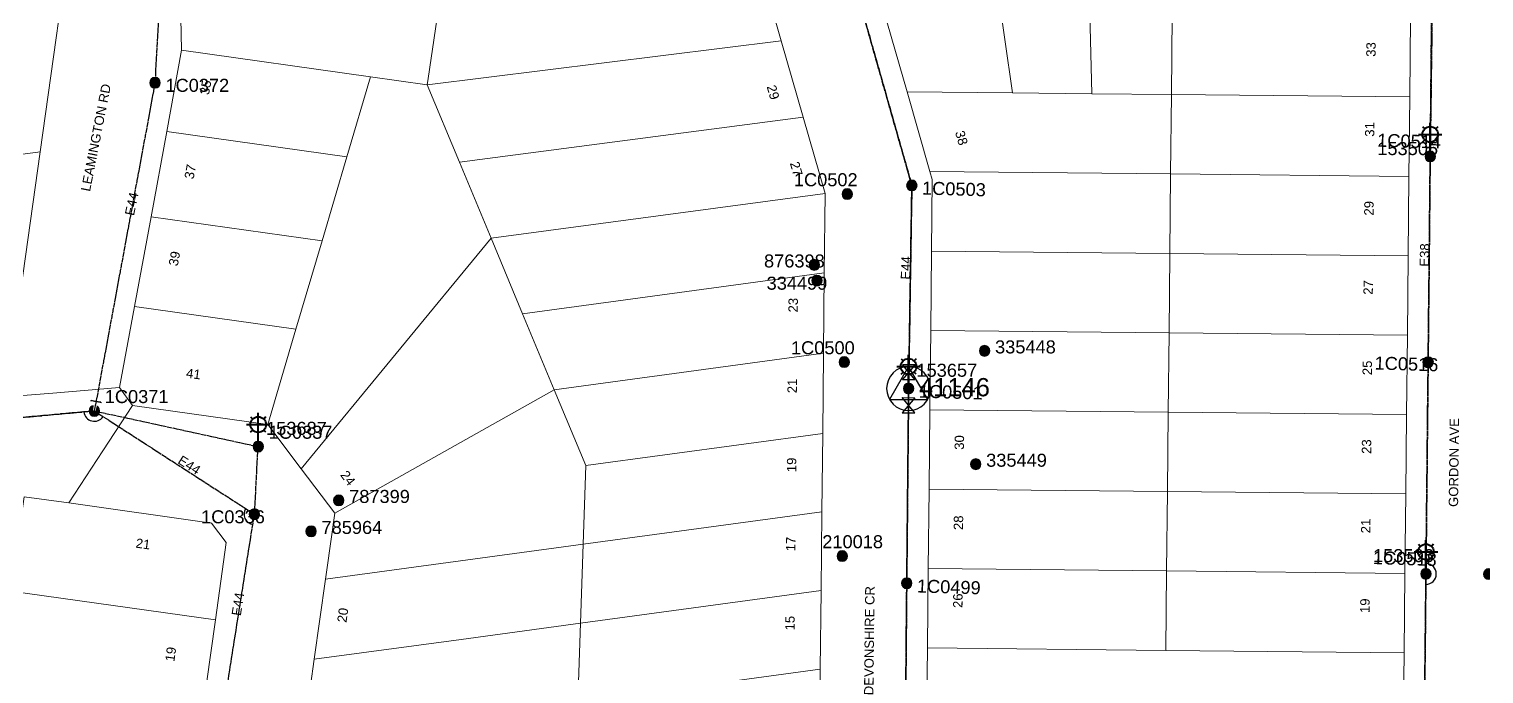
# Model space of a CAD drawing. Header units: metres. Extents: x 299834 to 302538, y 6172833 to 6174390.
# Drawn here: x 300338.9 to 300618, y 6173276.1 to 6173399.9 of the extents above; entities that cross this region are included whole.
import ezdxf
from ezdxf.enums import TextEntityAlignment as Align

# ---------------------------------------------------------------- set-up
doc = ezdxf.new("R2010")
doc.units = ezdxf.units.M
doc.linetypes.add('Cable Exist OH', pattern=[1, 1, 0])
doc.layers.get('0').update_dxf_attribs({"color": 6})
for name, color, linetype, lineweight in [('Cadastre Buildings_SP_EXT', 9, 'Continuous', 5), ('Cadastre Land Parcels_SP_EXT', 9, 'Continuous', 5), ('Cadastre Roads_SP_EXT', 9, 'Continuous', 5)]:
    doc.layers.add(name, color=color, linetype=linetype, lineweight=lineweight)
for name, color, linetype in [('Equip_LV_EXT', 7, 'Continuous'), ('Equip_SP_SL_EXT', 7, 'Continuous'), ('Mains_HV_EXT', 7, 'Continuous'), ('Mains_LV_EXT', 7, 'Continuous'), ('Mains_SL_EXT', 7, 'Continuous'), ('Sub_SP_TR_HV_LV_EXT', 7, 'Continuous'), ('SupportsOH_SP_TR_HV_LV_SL_EXT', 7, 'Continuous')]:
    doc.layers.add(name, color=color, linetype=linetype)
doc.styles.add('iecARIAL', font='arial.ttf', dxfattribs={"height": 2})
doc.styles.add('POLE_LABEL', font='arial.ttf')
doc.styles.get("Standard").update_dxf_attribs({"font": 'arial.ttf'})

# ---------------------------------------------------------------- blocks, each defined once
blk = doc.blocks.new('SUB_POLE_EXT')
blk.add_wipeout([(0, 4.22), (0.42, 4.2), (0.83, 4.14), (1.21, 4.05), (1.62, 3.9), (1.99, 3.72), (2.35, 3.51), (2.68, 3.26), (2.99, 2.99), (3.28, 2.66), (3.52, 2.34), (3.76, 1.92), (3.9, 1.62), (4.04, 1.23), (4.18, 0.63), (4.22, 0), (4.18, -0.61), (4.06, -1.15), (3.9, -1.62), (3.58, -2.24), (3.22, -2.73), (2.97, -3.01), (2.68, -3.26), (2.36, -3.5), (2, -3.72), (1.64, -3.89), (1.25, -4.03), (0.82, -4.14), (0.42, -4.2), (0, -4.22), (-0.41, -4.2), (-0.8, -4.15), (-1.21, -4.05), (-1.62, -3.9), (-1.99, -3.73), (-2.35, -3.51), (-2.68, -3.26), (-2.96, -3.02), (-3.23, -2.72), (-3.51, -2.35), (-3.71, -2.01), (-3.91, -1.6), (-4.05, -1.21), (-4.16, -0.76), (-4.22, -0.14), (-4.21, 0.39), (-4.14, 0.83), (-4.03, 1.27), (-3.9, 1.63), (-3.71, 2.02), (-3.5, 2.37), (-3.28, 2.67), (-2.99, 2.99), (-2.68, 3.27), (-2.33, 3.52), (-1.98, 3.73), (-1.63, 3.9), (-1.2, 4.05), (-0.78, 4.15), (-0.4, 4.21)])
blk.add_line((2.16, 0.48), (2.16, 0.48, 0))
blk.add_lwpolyline([(-4.22, 0, 1), (4.22, 0, 1)], format="xyb", close=True)
blk.add_lwpolyline([(2.14, 0.52), (0, 4.22), (-3.66, -2.11), (3.66, -2.11)], close=True)
for tag, height, flags, p in [('ASSET_NUM', 3.5, 8, (2, 2)), ('STREET_CODE', 0.2, 9, (1.5, 0)), ('CONSTRUCTED_VOLTAGE', 0.2, 9, (1.5, -0.2)), ('OPERATING_VOLTAGE', 0.2, 9, (1.5, -0.6)), ('OPERATED_BY', 0.2, 9, (1.5, -0.8)), ('ORIENTATION', 0.2, 9, (1.5, -1.2)), ('OWNED_BY', 0.2, 9, (1.5, -1.4)), ('SECONDARY_VOLTAGE', 0.2, 9, (1.5, -1.6)), ('STATE', 0.2, 9, (1.5, -1.8)), ('SUBSTATION_TYPE', 0.2, 9, (1.5, -2)), ('STREETNAME', 0.2, 9, (1.5, -2.8)), ('NO_PHASES', 0.2, 9, (1.5, -0.4)), ('MAINTAINED_BY', 0.2, 9, (1.5, -1)), ('USAGE', 0.2, 9, (1.5, -2.2)), ('LEGEND', 0.2, 9, (1.5, -2.4)), ('LOCATION', 0.2, 9, (1.5, -2.6)), ('SUBURB', 0.2, 9, (1.5, -3)), ('Z', 0.2, 1, (1.5, -3.4)), ('NOTES', 0.2, 9, (1.5, -3.2))]:
    blk.add_attdef(tag, text='', height=height, dxfattribs=dict(flags=flags)).set_placement(p, align=Align.MIDDLE_LEFT)
blk = doc.blocks.new('LV_OH_LINKS_DISTFUSE_EXT')
for p, q in [((0, 0), (0.96, 0)), ((3.84, 0), (4.8, 0))]:
    blk.add_line(p, q)
blk.add_lwpolyline([(3.84, -1.2), (3.84, 1.2), (0.96, -1.2), (0.96, 1.2)], close=True)
at = {"flags": 9}
for tag, p in [('ACTUAL_STATUS', (0, 0)), ('CONSTRUCTED_VOLTAGE', (0, -0.2)), ('OPERATING_VOLTAGE', (0, -0.6)), ('ORIENTATION', (0, -0.8)), ('OWNED_BY', (0, -1)), ('STATE', (0, -1.2)), ('SWITCH_TYPE', (0, -1.4)), ('NO_PHASES', (0, -0.4)), ('USAGE', (0, -1.6)), ('NOTES', (0, -1.8))]:
    blk.add_attdef(tag, text='', height=0.2, dxfattribs=at).set_placement(p, align=Align.MIDDLE_LEFT)
at = {"flags": 1}
blk.add_attdef('Z', (0, 0), '', height=0.2, dxfattribs=at)
blk = doc.blocks.new('SL_LANTERN_EXT')
at = {"lineweight": 40}
for p, q in [((-1.46, 5.68), (-1.06, 5.28)), ((0, 1.97), (0, 6.47)), ((1.46, 5.68), (1.06, 5.28)), ((-2.25, 4.22), (2.25, 4.22)), ((-1.46, 2.76), (-1.06, 3.16)), ((1.46, 2.76), (1.06, 3.16)), ((0, 0), (0, 2.72))]:
    blk.add_line(p, q, dxfattribs=at)
blk.add_circle((0, 4.22), 1.5, dxfattribs=at)
at = {"style": 'iecARIAL', "flags": 8}
blk.add_attdef('ASSET_NUM', (1.5, 1.5), '', height=2.5, dxfattribs=at)
for tag, p, height, flags in [('OPERATING_VOLTAGE', (0.98, -1.65), 0.2, 9), ('ORIENTATION', (0.98, -1.85), 0.2, 9), ('OWNED_BY', (0.98, -2.05), 0.2, 9), ('STATE', (0.98, -2.25), 0.2, 9), ('CONSTRUCTED_VOLTAGE', (0.98, -0.65), 0.2, 9), ('CONTROL_TYPE', (0.98, -0.85), 0.2, 9), ('LANTERN_PURPOSE', (0.98, -1.05), 0.2, 9), ('LANTERN_TYPE', (0.98, -1.25), 0.2, 9), ('NO_PHASES', (0.98, -1.45), 0.2, 9), ('USAGE', (0.98, -2.45), 0.2, 9), ('CEXIST', (0.98, -2.65), 0.2, 9), ('CNEW', (0.98, -2.85), 0.2, 9), ('LNUMBER', (2.18, -3.25), 2.5, 8), ('CNUMBER', (0.98, -3.05), 0.2, 9), ('CREMOVE', (0.98, -3.25), 0.2, 9), ('CREPLACE', (0.98, -3.45), 0.2, 9), ('LKINGHEIGHT', (0.98, -3.65), 0.2, 9), ('LBRACKET', (0.98, -3.85), 0.2, 9), ('LBRACKETVOCAB', (0.98, -4.05), 0.2, 9), ('LCATEGORY', (0.98, -4.25), 0.2, 9), ('LCHARGE1', (0.98, -4.45), 0.2, 9), ('LCHARGE1PERCENT', (0.98, -4.65), 0.2, 9), ('LCHARGE2', (0.98, -4.85), 0.2, 9), ('LCHARGE2PERCENT', (0.98, -5.05), 0.2, 9), ('LCHARGE3', (0.98, -5.25), 0.2, 9), ('LCHARGE3PERCENT', (0.98, -5.45), 0.2, 9), ('LEXIST', (0.98, -5.65), 0.2, 9), ('LLAMP', (0.98, -5.85), 0.2, 9), ('LLAMPVOCAB', (0.98, -6.05), 0.2, 9), ('LMAST', (0.98, -6.25), 0.2, 9), ('LMASTVOCAB', (0.98, -6.45), 0.2, 9), ('LNEW', (0.98, -6.65), 0.2, 9), ('LANTNUMBER', (0.98, -6.85), 0.2, 9), ('LOUTREACH', (0.98, -7.25), 0.2, 9), ('LOUTREACHVOCAB', (0.98, -7.45), 0.2, 9), ('LRATECODE', (0.98, -7.65), 0.2, 9), ('LREMOVE', (0.98, -7.85), 0.2, 9), ('LREPLACE', (0.98, -8.05), 0.2, 9), ('LTYPE', (0.98, -8.25), 0.2, 9), ('LTYPEVOCAB', (0.98, -8.45), 0.2, 9), ('STREETNAME', (0.98, -9.25), 0.2, 9), ('SUBURB', (0.98, -9.45), 0.2, 1), ('LEGEND', (0.98, -8.65), 0.2, 9), ('LOCATION', (0.98, -8.85), 0.2, 9), ('NOTES', (0.98, -9.05), 0.2, 9)]:
    blk.add_attdef(tag, p, '', height=height, dxfattribs=dict(flags=flags))
blk = doc.blocks.new('POLE_EXT')
blk.add_hatch(color=256).paths.add_polyline_path([(-1, 0, 1), (1, 0, 1)])
blk.add_lwpolyline([(-1, 0, 1), (1, 0, 1)], format="xyb", close=True)
for tag, height, flags, p in [('pNumber', 2.5, 8, (-17.84, 2.07)), ('OWNED_BY', 0.2, 9, (1.35, -0.4)), ('SPECIAL_USE', 0.2, 9, (1.35, -0.8)), ('STATE', 0.2, 9, (1.35, -1)), ('cLV', 0.2, 9, (1.35, -1.4)), ('hDepth', 0.2, 9, (1.35, -1.6)), ('hDia', 0.2, 9, (1.35, -1.8)), ('cHV', 0.2, 9, (1.35, -2)), ('PARENT', 0.2, 9, (1.35, -0.6)), ('USAGE', 0.2, 9, (1.35, -1.2)), ('LBRACKET', 0.2, 9, (1.35, -2.2)), ('LExisting', 0.2, 9, (1.35, -2.4)), ('LANTNUMBER', 0.2, 9, (1.35, -2.6)), ('LOther', 0.2, 9, (1.35, -2.8)), ('cLinedev', 0.2, 9, (1.35, -3.4)), ('pExisting', 0.2, 9, (1.35, -3.8)), ('pFooting', 0.2, 9, (1.35, -4.4)), ('pNew', 0.2, 9, (1.35, -4.6)), ('pRelocate', 0.2, 9, (1.35, -5)), ('pRemove', 0.2, 9, (1.35, -5.2)), ('pReplace', 0.2, 9, (1.35, -5.4)), ('pStay', 0.2, 9, (1.35, -5.6)), ('LRemove', 0.2, 9, (1.35, -3)), ('LEGEND', 0.2, 9, (1.35, -3.2)), ('LOCATION', 0.2, 9, (1.35, -3.6)), ('PFNUMBER', 0.2, 9, (1.35, -4)), ('NEWPFNUMBER', 0.2, 9, (1.35, -4.2)), ('pType', 0.2, 9, (1.35, -5.8)), ('cspan', 0.2, 9, (1.35, -6)), ('STREETNAME', 0.2, 9, (1.35, -6.2)), ('SUBURB', 0.2, 9, (1.35, -6.4)), ('OPERATED_BY', 0.2, 9, (1.36, -7.01)), ('NOTES', 0.2, 9, (1.35, -6.6)), ('MAINTAINED_BY', 0.2, 9, (1.36, -6.81))]:
    blk.add_attdef(tag, text='', height=height, dxfattribs=dict(flags=flags)).set_placement(p, align=Align.MIDDLE_LEFT)
at = {"style": 'POLE_LABEL'}
for tag, height, flags, p in [('ASSET_NUM', 2.5, 8, (2, 2)), ('STRUCTURE_PLANT_NUMBER', 0.2, 9, (1.35, 0.03)), ('STREET_CODE', 0.2, 9, (1.35, -0.2))]:
    blk.add_attdef(tag, text='', height=height, dxfattribs=dict(at, flags=flags)).set_placement(p, align=Align.MIDDLE_LEFT)
at = {"flags": 1}
blk.add_attdef('Z', (1.35, -7.33), '', height=0.2, dxfattribs=at)
blk = doc.blocks.new('End Shackle_EXT')
blk.add_wipeout([(0, 0.25), (1.81, 0.25), (1.82, -0.25), (0, -0.25)])
blk.add_line((1.81, -1), (1.81, 1))
at = {"flags": 1}
blk.add_attdef('Z', (0, 0), '', height=0.2, dxfattribs=at)
at = {"flags": 9}
for tag, p in [('CONNECTOR_TYPE', (0, 0)), ('CONSTRUCTED_VOLTAGE', (0, -0.2)), ('OPERATING_VOLTAGE', (0, -0.6)), ('ORIENTATION', (0, -0.8)), ('OWNED_BY', (0, -1)), ('STATE', (0, -1.2)), ('NO_PHASES', (0, -0.4)), ('USAGE', (0, -1.4)), ('NOTES', (0, -1.6))]:
    blk.add_attdef(tag, text='', height=0.2, dxfattribs=at).set_placement(p, align=Align.MIDDLE_LEFT)

msp = doc.modelspace()

# ---------------------------------------------------------------- linework, layer by layer
at = {"layer": 'Cadastre Buildings_SP_EXT', "linetype": 'Continuous'}
for points in [[(300427.52, 6173359.76), (300421.45, 6173374.31), (300415.25, 6173389.19), (300404.38, 6173390.72), (300399.85, 6173375.35), (300395.1, 6173359.24), (300390.09, 6173342.25), (300384.7, 6173323.98), (300391.12, 6173315.46), (300427.52, 6173359.76)], [(300557.88, 6173372.06), (300511.7, 6173372.52), (300512.14, 6173370.99), (300512, 6173357.27), (300557.72, 6173356.81), (300557.88, 6173372.06)], [(300491.45, 6173353.05), (300491.6, 6173368.29), (300427.52, 6173359.76), (300433.58, 6173345.2), (300491.45, 6173353.05)], [(300557.72, 6173356.81), (300512, 6173357.27), (300511.85, 6173342.03), (300557.57, 6173341.57), (300557.72, 6173356.81)], [(300445.2, 6173300.97), (300445.71, 6173316.1), (300439.65, 6173330.65), (300397.55, 6173306.93), (300396.03, 6173296.08), (300395.77, 6173294.27), (300445.2, 6173300.97)]]:
    msp.add_lwpolyline(points, close=True, dxfattribs=at)
at = {"layer": 'Cadastre Land Parcels_SP_EXT', "linetype": 'Continuous'}
for points in [[(300558.19, 6173402.53), (300558.59, 6173442.96), (300541.54, 6173436.34), (300542.79, 6173387.45), (300558.03, 6173387.29), (300558.19, 6173402.53)], [(300541.54, 6173436.34), (300521.65, 6173428.62), (300527.55, 6173387.6), (300542.79, 6173387.45), (300541.54, 6173436.34)], [(300521.65, 6173428.62), (300500.8, 6173420.53), (300500.39, 6173420.33), (300500.02, 6173420.08), (300499.69, 6173419.78), (300499.4, 6173419.43), (300499.17, 6173419.04), (300499, 6173418.62), (300498.9, 6173418.18), (300498.86, 6173417.73), (300498.88, 6173417.29), (300498.97, 6173416.84), (300507.31, 6173387.8), (300527.55, 6173387.6), (300521.65, 6173428.62)], [(300341.02, 6173376.29), (300347.62, 6173423.32), (300324.83, 6173420.24), (300330.96, 6173374.93), (300341.02, 6173376.29)], [(300415.42, 6173390.35), (300418.83, 6173413.41), (300388.87, 6173417.61), (300367.64, 6173420.6), (300368.16, 6173395.8), (300404.38, 6173390.72), (300415.25, 6173389.19), (300415.42, 6173390.35)], [(300483.19, 6173397.58), (300478.99, 6173412.23), (300418.83, 6173413.41), (300415.42, 6173390.35), (300415.25, 6173389.19), (300483.19, 6173397.58)], [(300603.9, 6173402.08), (300588.66, 6173402.23), (300573.42, 6173402.38), (300558.19, 6173402.53), (300558.03, 6173387.29), (300603.75, 6173386.84), (300603.9, 6173402.08)], [(300487.4, 6173382.94), (300483.19, 6173397.58), (300415.25, 6173389.19), (300421.45, 6173374.31), (300487.4, 6173382.94)], [(300404.38, 6173390.72), (300368.16, 6173395.8), (300365.3, 6173380.2), (300399.85, 6173375.35), (300404.38, 6173390.72)], [(300558.03, 6173387.29), (300542.79, 6173387.45), (300527.55, 6173387.6), (300507.31, 6173387.8), (300511.7, 6173372.52), (300557.88, 6173372.06), (300558.03, 6173387.29)], [(300603.75, 6173386.84), (300558.03, 6173387.29), (300557.88, 6173372.06), (300603.6, 6173371.6), (300603.75, 6173386.84)], [(300491.6, 6173368.29), (300487.4, 6173382.94), (300421.45, 6173374.31), (300427.52, 6173359.76), (300491.6, 6173368.29)], [(300399.85, 6173375.35), (300365.3, 6173380.2), (300362.29, 6173363.85), (300395.1, 6173359.24), (300399.85, 6173375.35)], [(300334.42, 6173329.26), (300341.02, 6173376.29), (300330.96, 6173374.93), (300315.86, 6173372.88), (300321.98, 6173327.57), (300334.42, 6173329.26)], [(300603.6, 6173371.6), (300557.88, 6173372.06), (300557.72, 6173356.81), (300603.44, 6173356.36), (300603.6, 6173371.6)], [(300395.1, 6173359.24), (300362.29, 6173363.85), (300359.13, 6173346.6), (300390.09, 6173342.25), (300395.1, 6173359.24)], [(300439.65, 6173330.65), (300433.58, 6173345.2), (300427.52, 6173359.76), (300391.12, 6173315.46), (300397.55, 6173306.93), (300439.65, 6173330.65)], [(300603.44, 6173356.36), (300557.72, 6173356.81), (300557.57, 6173341.57), (300603.29, 6173341.12), (300603.44, 6173356.36)], [(300491.29, 6173337.66), (300491.45, 6173353.05), (300433.58, 6173345.2), (300439.65, 6173330.65), (300491.29, 6173337.66)], [(300390.09, 6173342.25), (300359.13, 6173346.6), (300356.27, 6173331.04), (300358.74, 6173327.63), (300384.7, 6173323.98), (300390.09, 6173342.25)], [(300603.29, 6173341.12), (300557.57, 6173341.57), (300557.41, 6173326.34), (300603.13, 6173325.88), (300603.29, 6173341.12)], [(300491.14, 6173322.27), (300491.29, 6173337.66), (300439.65, 6173330.65), (300445.71, 6173316.1), (300491.14, 6173322.27)], [(300603.13, 6173325.88), (300557.41, 6173326.34), (300557.26, 6173311.1), (300602.98, 6173310.64), (300603.13, 6173325.88)], [(300490.98, 6173307.18), (300491.14, 6173322.27), (300445.71, 6173316.1), (300445.2, 6173300.97), (300490.98, 6173307.18)], [(300557.26, 6173311.1), (300511.54, 6173311.55), (300511.38, 6173296.31), (300557.11, 6173295.86), (300557.26, 6173311.1)], [(300602.98, 6173310.64), (300557.26, 6173311.1), (300557.11, 6173295.86), (300602.83, 6173295.4), (300602.98, 6173310.64)], [(300376.73, 6173301.29), (300373.91, 6173305.03), (300346.53, 6173308.91), (300337.95, 6173310.09), (300335.4, 6173291.98), (300374.64, 6173286.46), (300376.73, 6173301.29)], [(300490.83, 6173292.08), (300490.98, 6173307.18), (300445.2, 6173300.97), (300444.69, 6173285.83), (300490.83, 6173292.08)], [(300421.76, 6173282.72), (300444.69, 6173285.83), (300445.2, 6173300.97), (300395.77, 6173294.27), (300393.61, 6173278.91), (300421.76, 6173282.72)], [(300557.11, 6173295.86), (300511.38, 6173296.31), (300511.23, 6173281.07), (300556.95, 6173280.62), (300557.11, 6173295.86)], [(300602.83, 6173295.4), (300557.11, 6173295.86), (300556.95, 6173280.62), (300602.67, 6173280.16), (300602.83, 6173295.4)], [(300374.64, 6173286.46), (300335.4, 6173291.98), (300332.85, 6173273.87), (300372.09, 6173268.34), (300374.64, 6173286.46)], [(300490.68, 6173276.99), (300490.83, 6173292.08), (300444.69, 6173285.83), (300444.19, 6173270.69), (300490.68, 6173276.99)], [(300418.25, 6173267.17), (300429.1, 6173268.64), (300444.19, 6173270.69), (300444.69, 6173285.83), (300421.76, 6173282.72), (300393.61, 6173278.91), (300391.45, 6173263.54), (300418.25, 6173267.17)]]:
    msp.add_lwpolyline(points, close=True, dxfattribs=at)
at = {"layer": 'Cadastre Roads_SP_EXT', "linetype": 'Continuous'}
msp.add_lwpolyline([(300624.64, 6173462.63), (300612.87, 6173459.42), (300604.46, 6173457.12), (300603.9, 6173402.08), (300603.75, 6173386.84), (300603.6, 6173371.6), (300603.44, 6173356.36), (300603.29, 6173341.12), (300603.13, 6173325.88), (300602.98, 6173310.64), (300602.83, 6173295.4), (300602.67, 6173280.16), (300602.52, 6173264.92), (300602.37, 6173249.68), (300602.21, 6173234.44), (300602.06, 6173219.2), (300601.9, 6173203.96), (300601.75, 6173188.72), (300601.6, 6173173.49), (300601.44, 6173158.25), (300601.34, 6173148.03), (300610.25, 6173155.4), (300610.25, 6173155.4), (300621.59, 6173164.78)], dxfattribs=at)
for points in [[(300343.42, 6173329.99), (300356.27, 6173331.04), (300359.13, 6173346.6), (300362.29, 6173363.85), (300365.3, 6173380.2), (300368.16, 6173395.8), (300367.64, 6173420.6), (300353.67, 6173422.56), (300347.62, 6173423.32), (300341.02, 6173376.29), (300334.42, 6173329.26), (300343.42, 6173329.99)], [(300373.13, 6173216.64), (300385.13, 6173217.36), (300387.25, 6173233.06), (300389.29, 6173248.18), (300391.45, 6173263.54), (300393.61, 6173278.91), (300395.77, 6173294.27), (300396.03, 6173296.08), (300397.55, 6173306.93), (300391.12, 6173315.46), (300384.7, 6173323.98), (300358.74, 6173327.63), (300353.06, 6173318.92), (300346.53, 6173308.91), (300373.91, 6173305.03), (300376.73, 6173301.29), (300374.64, 6173286.46), (300372.09, 6173268.34), (300370.21, 6173255.05), (300369.54, 6173250.23), (300366.99, 6173232.12), (300364.73, 6173216.13), (300373.13, 6173216.64)]]:
    msp.add_lwpolyline(points, close=True, dxfattribs=at)
at = {"layer": 'Mains_LV_EXT', "linetype": 'Cable Exist OH'}
for points in [[(300365.34, 6173433.63), (300363.05, 6173389.57)], [(300508.24, 6173369.87), (300493.41, 6173422.1)], [(300608.26, 6173420.11), (300607.68, 6173375.43)], [(300607.68, 6173375.43), (300607.28, 6173335.91)], [(300607.28, 6173335.91), (300606.86, 6173295.3)], [(300375.86, 6173267.13), (300382.12, 6173306.75)], [(300606.86, 6173295.3), (300606.49, 6173259.82)], [(300507.26, 6173293.49), (300506.94, 6173258.33)]]:
    msp.add_lwpolyline(points, dxfattribs=at)
at = {"layer": 'Mains_LV_EXT', "linetype": 'Continuous'}
for points in [[(300349.42, 6173326.38, 0.703298), (300353.08, 6173325.48)], [(300380.46, 6173307.86, 0.554086), (300381.86, 6173304.77)], [(300606.84, 6173293.29, 0.99625), (300606.88, 6173297.29)]]:
    msp.add_lwpolyline(points, format="xyb", dxfattribs=at)
at = {"layer": 'Mains_SL_EXT', "linetype": 'Cable Exist OH'}
for points in [[(300607.68, 6173375.43), (300608.59, 6173466.76)], [(300606.86, 6173295.3), (300607.28, 6173335.91), (300607.68, 6173375.43)], [(300368.12, 6173212.51), (300375.86, 6173267.13), (300382.12, 6173306.75), (300382.85, 6173319.73)], [(300606.49, 6173259.82), (300606.86, 6173295.3)]]:
    msp.add_lwpolyline(points, dxfattribs=at)

# ---------------------------------------------------------------- block references
at = {"layer": 'Equip_SP_SL_EXT'}
ref = msp.add_blockref('SL_LANTERN_EXT', (300607.68, 6173375.43), dxfattribs=at)
ref.add_attrib('ASSET_NUM', '153505', dxfattribs={"layer": '0', "height": 2.5, "style": 'iecARIAL'}).set_placement((300609.18, 6173376.93), align=Align.MIDDLE_RIGHT)
ref = msp.add_blockref('SL_LANTERN_EXT', (300382.85, 6173319.73), dxfattribs=at)
ref.add_attrib('ASSET_NUM', '153687', dxfattribs={"layer": '0', "height": 2.5, "style": 'iecARIAL'}).set_placement((300384.35, 6173321.23), align=Align.BOTTOM_LEFT)
ref = msp.add_blockref('SL_LANTERN_EXT', (300606.86, 6173295.3), dxfattribs=at)
ref.add_attrib('ASSET_NUM', '153506', dxfattribs={"layer": '0', "height": 2.5, "style": 'iecARIAL'}).set_placement((300608.36, 6173296.8), align=Align.BOTTOM_RIGHT)
at = {"layer": 'Sub_SP_TR_HV_LV_EXT'}
ref = msp.add_blockref('SUB_POLE_EXT', (300507.62, 6173330.88), dxfattribs=at)
ref.add_attrib('ASSET_NUM', '41146', dxfattribs={"layer": '0', "height": 3.5}).set_placement((300509.62, 6173331.13), align=Align.MIDDLE_LEFT)
at = {"layer": 'SupportsOH_SP_TR_HV_LV_SL_EXT'}
ref = msp.add_blockref('POLE_EXT', (300363.05, 6173389.57), dxfattribs=at)
ref.add_attrib('ASSET_NUM', '1C0372', dxfattribs={"layer": '0', "height": 2.5, "style": 'POLE_LABEL'}).set_placement((300365.05, 6173390.32), align=Align.TOP_LEFT)
ref = msp.add_blockref('POLE_EXT', (300607.68, 6173375.43), dxfattribs=at)
ref.add_attrib('ASSET_NUM', '1C0514', dxfattribs={"layer": '0', "height": 2.5, "rotation": 358.256, "style": 'POLE_LABEL'}).set_placement((300609.68, 6173376.18), align=Align.BOTTOM_RIGHT)
ref = msp.add_blockref('POLE_EXT', (300495.84, 6173368.2), dxfattribs=at)
ref.add_attrib('ASSET_NUM', '1C0502', dxfattribs={"layer": '0', "height": 2.5, "style": 'POLE_LABEL'}).set_placement((300497.84, 6173368.95), align=Align.BOTTOM_RIGHT)
ref = msp.add_blockref('POLE_EXT', (300508.24, 6173369.87), dxfattribs=at)
ref.add_attrib('ASSET_NUM', '1C0503', dxfattribs={"layer": '0', "height": 2.5, "rotation": 358.2561, "style": 'POLE_LABEL'}).set_placement((300510.24, 6173370.62), align=Align.TOP_LEFT)
ref = msp.add_blockref('POLE_EXT', (300489.53, 6173354.61), dxfattribs=at)
ref.add_attrib('ASSET_NUM', '876398', dxfattribs={"layer": '0', "height": 2.5, "style": 'POLE_LABEL'}).set_placement((300491.53, 6173355.36), align=Align.MIDDLE_RIGHT)
ref = msp.add_blockref('POLE_EXT', (300490.03, 6173351.59), dxfattribs=at)
ref.add_attrib('ASSET_NUM', '334499', dxfattribs={"layer": '0', "height": 2.5, "style": 'POLE_LABEL'}).set_placement((300492.03, 6173352.34), align=Align.TOP_RIGHT)
ref = msp.add_blockref('POLE_EXT', (300495.28, 6173335.95), dxfattribs=at)
ref.add_attrib('ASSET_NUM', '1C0500', dxfattribs={"layer": '0', "height": 2.5, "style": 'POLE_LABEL'}).set_placement((300497.28, 6173336.7), align=Align.BOTTOM_RIGHT)
ref = msp.add_blockref('POLE_EXT', (300522.2, 6173338.11), dxfattribs=at)
ref.add_attrib('ASSET_NUM', '335448', dxfattribs={"layer": '0', "height": 2.5, "style": 'POLE_LABEL'}).set_placement((300524.2, 6173338.86), align=Align.MIDDLE_LEFT)
ref = msp.add_blockref('POLE_EXT', (300607.28, 6173335.91), dxfattribs=at)
ref.add_attrib('ASSET_NUM', '1C0516', dxfattribs={"layer": '0', "height": 2.5, "rotation": 358.2478, "style": 'POLE_LABEL'}).set_placement((300609.28, 6173336.66), align=Align.TOP_RIGHT)
ref = msp.add_blockref('POLE_EXT', (300351.41, 6173326.58), dxfattribs=at)
ref.add_attrib('ASSET_NUM', '1C0371', dxfattribs={"layer": '0', "height": 2.5, "style": 'POLE_LABEL'}).set_placement((300353.41, 6173327.33), align=Align.BOTTOM_LEFT)
ref = msp.add_blockref('POLE_EXT', (300382.85, 6173319.73), dxfattribs=at)
ref.add_attrib('ASSET_NUM', '1C0337', dxfattribs={"layer": '0', "height": 2.5, "style": 'POLE_LABEL'}).set_placement((300384.85, 6173320.48), align=Align.BOTTOM_LEFT)
ref = msp.add_blockref('POLE_EXT', (300520.49, 6173316.36), dxfattribs=at)
ref.add_attrib('ASSET_NUM', '335449', dxfattribs={"layer": '0', "height": 2.5, "style": 'POLE_LABEL'}).set_placement((300522.49, 6173317.11), align=Align.MIDDLE_LEFT)
ref = msp.add_blockref('POLE_EXT', (300398.29, 6173309.41), dxfattribs=at)
ref.add_attrib('ASSET_NUM', '787399', dxfattribs={"layer": '0', "height": 2.5, "style": 'POLE_LABEL'}).set_placement((300400.29, 6173310.16), align=Align.MIDDLE_LEFT)
ref = msp.add_blockref('POLE_EXT', (300382.12, 6173306.75), dxfattribs=at)
ref.add_attrib('ASSET_NUM', '1C0336', dxfattribs={"layer": '0', "height": 2.5, "style": 'POLE_LABEL'}).set_placement((300384.12, 6173307.5), align=Align.TOP_RIGHT)
ref = msp.add_blockref('POLE_EXT', (300392.99, 6173303.46), dxfattribs=at)
ref.add_attrib('ASSET_NUM', '785964', dxfattribs={"layer": '0', "height": 2.5, "style": 'POLE_LABEL'}).set_placement((300394.99, 6173304.21), align=Align.MIDDLE_LEFT)
ref = msp.add_blockref('POLE_EXT', (300494.88, 6173298.72), dxfattribs=at)
ref.add_attrib('ASSET_NUM', '210018', dxfattribs={"layer": '0', "height": 2.5, "style": 'POLE_LABEL'}).set_placement((300496.88, 6173299.47), align=Align.BOTTOM_CENTER)
ref = msp.add_blockref('POLE_EXT', (300606.86, 6173295.3), dxfattribs=at)
ref.add_attrib('ASSET_NUM', '1C0518', dxfattribs={"layer": '0', "height": 2.5, "rotation": 358.1833, "style": 'POLE_LABEL'}).set_placement((300608.86, 6173296.05), align=Align.BOTTOM_RIGHT)
ref = msp.add_blockref('POLE_EXT', (300618.91, 6173295.26), dxfattribs=at)
ref.add_attrib('ASSET_NUM', '855848', dxfattribs={"layer": '0', "height": 2.5, "rotation": 358.3035, "style": 'POLE_LABEL'}).set_placement((300620.91, 6173296.01), align=Align.MIDDLE_LEFT)
ref = msp.add_blockref('POLE_EXT', (300507.26, 6173293.49), dxfattribs=at)
ref.add_attrib('ASSET_NUM', '1C0499', dxfattribs={"layer": '0', "height": 2.5, "rotation": 358.1833, "style": 'POLE_LABEL'}).set_placement((300509.26, 6173294.24), align=Align.TOP_LEFT)

# ---------------------------------------------------------------- texts
at = {"layer": 'Cadastre Land Parcels_SP_EXT'}
for s, rotation, p in [('33', 89.3641, (300597.2, 6173394.54)), ('35', 79.4479, (300373.39, 6173387.14)), ('29', 286.3, (300480.37, 6173388.83)), ('31', 89.5673, (300596.96, 6173379.2)), ('38', 286.3399, (300516.51, 6173380.07)), ('37', 79.2842, (300370.43, 6173370.95)), ('27', 286.4, (300484.82, 6173374.13)), ('29', 89.5966, (300596.81, 6173364.07)), ('39', 79.3068, (300367.4, 6173354.28)), ('27', 89.2448, (300596.66, 6173348.86)), ('23', 89.27, (300486.35, 6173345.46)), ('25', 89.4207, (300596.49, 6173333.43)), ('41', 352.5391, (300368.93, 6173332.98)), ('21', 89.33, (300486.17, 6173329.95)), ('30', 89.3817, (300518.23, 6173319.11)), ('23', 89.4505, (300596.35, 6173318.32)), ('19', 89.57, (300486.06, 6173314.81)), ('24', 307.2, (300398.5, 6173314.26)), ('28', 89.6014, (300518.07, 6173303.7)), ('21', 89.2594, (300596.19, 6173303.07)), ('21', 352.1707, (300359.26, 6173300.35)), ('17', 89.34, (300485.9, 6173299.62)), ('26', 89.5044, (300517.95, 6173288.74)), ('20', 82.28, (300399.77, 6173285.87)), ('19', 89.2738, (300596.03, 6173287.77)), ('15', 89.44, (300485.74, 6173284.43)), ('19', 82.0305, (300366.75, 6173278.37))]:
    msp.add_text(s, height=1.8, rotation=rotation, dxfattribs=at).set_placement(p)
at = {"layer": 'Cadastre Roads_SP_EXT'}
for s, rotation, p in [('LEAMINGTON RD', 78.8945, (300350.58, 6173368.59)), ('GORDON AVE', 89.3076, (300613.02, 6173308.14)), ('DEVONSHIRE CR', 89.3651, (300500.86, 6173271.99))]:
    msp.add_text(s, height=1.8, rotation=rotation, dxfattribs=at).set_placement(p)
at = {"layer": 'Mains_LV_EXT'}
for s, rotation, p in [('E44', 78.246, (300359, 6173363.94)), ('E38', 88.3334, (300607.43, 6173354.24)), ('E44', 88.0679, (300507.9, 6173351.76)), ('E44', 327.5669, (300367.26, 6173316.62)), ('E44', 81.2715, (300379.5, 6173287.15))]:
    msp.add_text(s, height=1.8, rotation=rotation, dxfattribs=at).set_placement(p)

# ---------------------------------------------------------------- next in the draw order: linework, layer by layer
at = {"layer": 'Cadastre Buildings_SP_EXT', "linetype": 'Continuous'}
msp.add_lwpolyline([(300557.57, 6173341.57), (300511.85, 6173342.03), (300511.69, 6173326.79), (300557.41, 6173326.34), (300557.57, 6173341.57)], close=True, dxfattribs=at)
at = {"layer": 'Cadastre Land Parcels_SP_EXT', "linetype": 'Continuous'}
msp.add_lwpolyline([(300557.41, 6173326.34), (300511.69, 6173326.79), (300511.54, 6173311.55), (300557.26, 6173311.1), (300557.41, 6173326.34)], close=True, dxfattribs=at)
at = {"layer": 'Cadastre Roads_SP_EXT', "linetype": 'Continuous'}
msp.add_lwpolyline([(300511.08, 6173265.83), (300511.23, 6173281.07), (300511.38, 6173296.31), (300511.54, 6173311.55), (300511.69, 6173326.79), (300511.85, 6173342.03), (300512, 6173357.27), (300512.14, 6173370.99), (300511.7, 6173372.52), (300507.31, 6173387.8), (300498.97, 6173416.84), (300487.27, 6173414.14), (300478.99, 6173412.23), (300483.19, 6173397.58), (300487.4, 6173382.94), (300491.6, 6173368.29), (300491.45, 6173353.05), (300491.29, 6173337.66), (300491.14, 6173322.27), (300490.98, 6173307.18), (300490.83, 6173292.08), (300490.68, 6173276.99), (300490.53, 6173261.89)], dxfattribs=at)
at = {"layer": 'Mains_HV_EXT', "linetype": 'Cable Exist OH'}
for points in [[(300640.13, 6173470.68), (300608.59, 6173466.76), (300572.45, 6173452.64), (300493.41, 6173422.1), (300508.24, 6173369.87), (300507.62, 6173330.88)], [(300506.94, 6173258.33), (300507.62, 6173330.88)]]:
    msp.add_lwpolyline(points, dxfattribs=at)
at = {"layer": 'Mains_LV_EXT', "linetype": 'Cable Exist OH'}
for points in [[(300507.62, 6173330.88), (300508.24, 6173369.87)], [(300507.62, 6173330.88), (300507.26, 6173293.49)]]:
    msp.add_lwpolyline(points, dxfattribs=at)
at = {"layer": 'Mains_SL_EXT', "linetype": 'Cable Exist OH'}
for points in [[(300507.62, 6173330.88), (300508.24, 6173369.87), (300493.41, 6173422.1)], [(300506.94, 6173258.33), (300507.26, 6173293.49), (300507.62, 6173330.88)]]:
    msp.add_lwpolyline(points, dxfattribs=at)

# ---------------------------------------------------------------- next in the draw order: block references
at = {"layer": 'Equip_LV_EXT'}
for p, rotation in [((300507.63, 6173331.6), 89.57489483079891), ((300507.61, 6173330.07), 269.5434696277537)]:
    msp.add_blockref('LV_OH_LINKS_DISTFUSE_EXT', p, dxfattribs=dict(at, rotation=rotation))
at = {"layer": 'Equip_SP_SL_EXT'}
ref = msp.add_blockref('SL_LANTERN_EXT', (300507.62, 6173330.88), dxfattribs=at)
ref.add_attrib('ASSET_NUM', '153657', dxfattribs={"layer": '0', "height": 2.5, "style": 'iecARIAL'}).set_placement((300509.12, 6173332.38), align=Align.BOTTOM_LEFT)
at = {"layer": 'Mains_LV_EXT', "rotation": 78.2459812586575}
msp.add_blockref('End Shackle_EXT', (300351.41, 6173326.58), dxfattribs=at)
at = {"layer": 'SupportsOH_SP_TR_HV_LV_SL_EXT'}
ref = msp.add_blockref('POLE_EXT', (300507.62, 6173330.88), dxfattribs=at)
ref.add_attrib('ASSET_NUM', '1C0501', dxfattribs={"layer": '0', "height": 2.5, "rotation": 358.2478, "style": 'POLE_LABEL'}).set_placement((300509.62, 6173331.63), align=Align.TOP_LEFT)

# ---------------------------------------------------------------- next in the draw order: block references
at = {"layer": 'Mains_SL_EXT', "rotation": 81.91735837246169}
msp.add_blockref('End Shackle_EXT', (300351.41, 6173326.58), dxfattribs=at)

# ---------------------------------------------------------------- next in the draw order: linework, layer by layer
at = {"layer": 'Mains_LV_EXT', "linetype": 'Cable Exist OH'}
for points in [[(300363.05, 6173389.57), (300351.41, 6173326.58)], [(300351.41, 6173326.58), (300332.66, 6173324.87)], [(300351.41, 6173326.58), (300382.12, 6173306.75)]]:
    msp.add_lwpolyline(points, dxfattribs=at)
at = {"layer": 'Mains_SL_EXT', "linetype": 'Cable Exist OH'}
for points in [[(300365.34, 6173433.63), (300363.05, 6173389.57), (300351.41, 6173326.58)], [(300332.66, 6173324.87), (300351.41, 6173326.58), (300382.85, 6173319.73)]]:
    msp.add_lwpolyline(points, dxfattribs=at)

doc.saveas('drawing.dxf')
